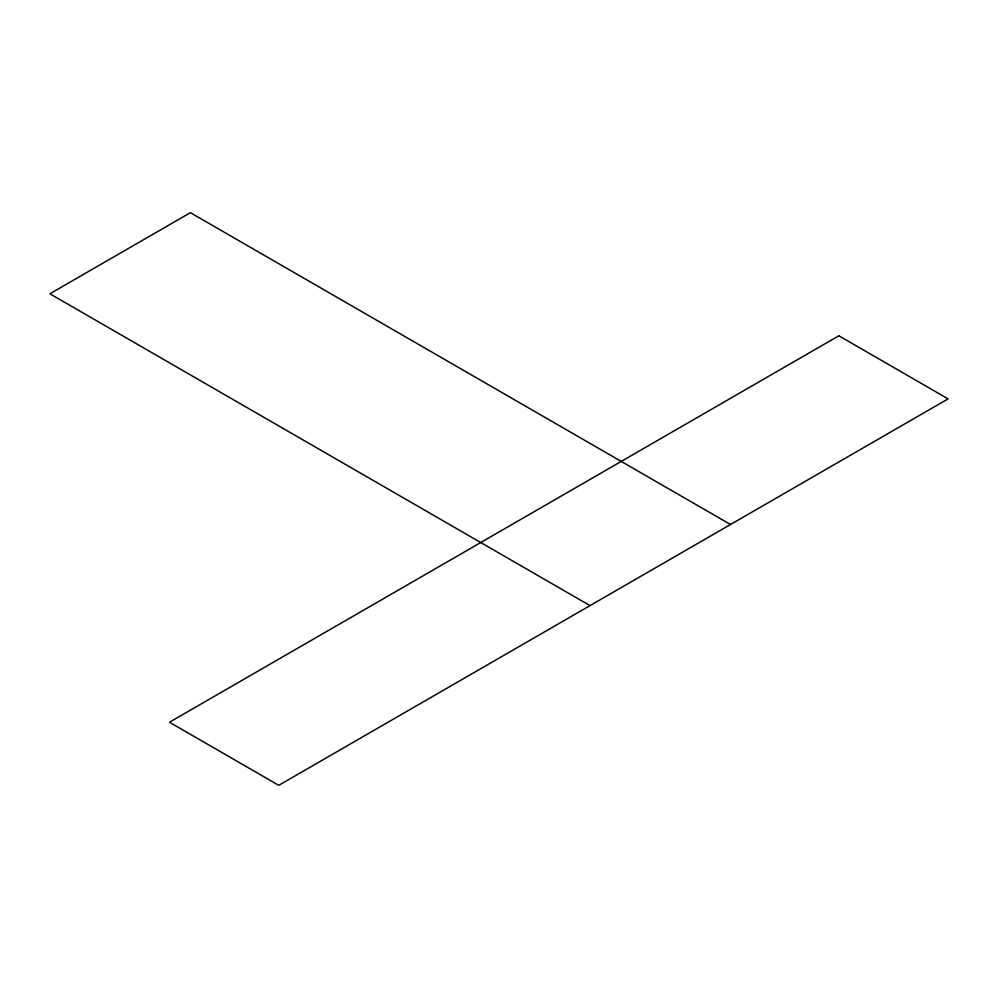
<?xml version="1.0" encoding="UTF-8"?>
<svg xmlns="http://www.w3.org/2000/svg" width="998" height="998" viewBox="0 0 998 998"><rect width="100%" height="100%" fill="white"/><g stroke="black" fill="none" stroke-linecap="round" stroke-linejoin="round"><path stroke-width="1.5" d="M730.499 524.499L190.393 212.674L49.9 293.786L590.005 605.611M838.831 335.79L169.473 722.24L278.741 785.326L948.1 398.876L838.831 335.79"/></g></svg>
